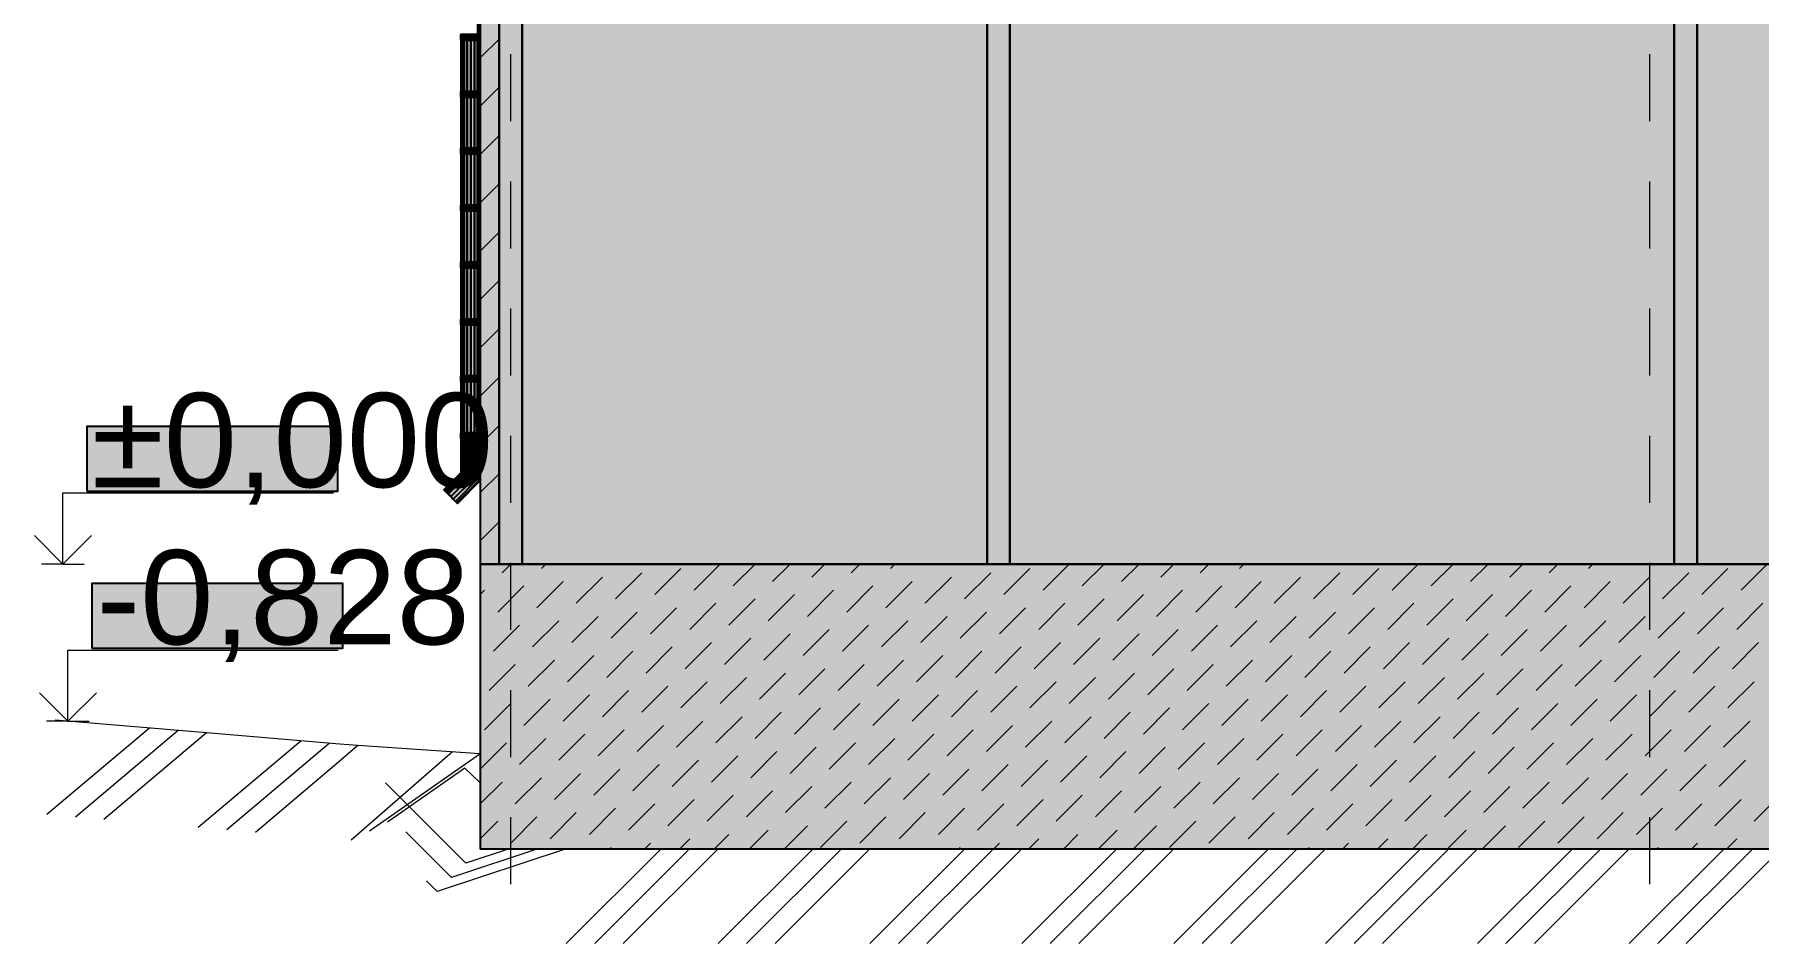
# Model space of a CAD drawing. Extents: x 0 to 424, y 0 to 297.
# Drawn here: x 97.4 to 188.2, y 107.7 to 155.6 of the extents above; entities that cross this region are included whole.
import ezdxf

# ---------------------------------------------------------------- set-up
doc = ezdxf.new("R2010")
doc.units = 0
doc.styles.add('TEYPDFCAD_TEXT', font='arial.ttf')

msp = doc.modelspace()

# ---------------------------------------------------------------- hatches: boundary and pattern name
at = {"true_color": 0xffffff}
for points in [[(121.878, 216.683), (121.878, 207.69), (123.078, 207.69), (123.078, 127.689), (147.578, 127.689), (147.578, 207.69), (148.778, 207.69), (148.778, 205.69), (183.778, 205.69), (183.778, 207.69), (184.978, 207.69), (184.978, 127.689), (208.278, 127.689), (208.278, 157.689), (224.678, 157.689), (224.678, 233.347), (212.478, 235.941)], [(121.878, 127.69), (121.878, 216.683), (120.878, 216.47), (120.878, 127.69)], [(147.578, 207.69), (147.578, 127.69), (148.778, 127.69), (148.778, 207.69)], [(183.778, 207.69), (183.778, 127.69), (184.978, 127.69), (184.978, 207.69)], [(148.778, 127.69), (183.778, 127.69), (183.778, 190.69), (148.778, 190.69)], [(120.734, 155.604), (120.842, 155.604), (120.842, 158.304), (120.734, 158.304)], [(123.078, 127.69), (123.078, 157.69), (121.878, 157.69), (121.878, 127.69)], [(119.859, 155.604), (119.857, 155.604), (119.857, 155.304), (119.859, 155.304)], [(119.859, 155.304), (119.899, 155.304), (119.899, 155.604), (119.859, 155.604)], [(119.878, 155.304), (119.878, 152.604), (119.88, 152.604), (119.88, 155.304)], [(119.88, 152.604), (119.918, 152.604), (119.918, 155.304), (119.88, 155.304)], [(119.899, 155.304), (120.012, 155.304), (120.012, 155.604), (119.899, 155.604)], [(119.918, 155.304), (119.918, 152.604), (120.027, 152.604), (120.027, 155.304)], [(120.012, 155.304), (120.18, 155.304), (120.18, 155.604), (120.012, 155.604)], [(120.027, 155.304), (120.027, 152.604), (120.189, 152.604), (120.189, 155.304)], [(120.18, 155.304), (120.379, 155.304), (120.379, 155.604), (120.18, 155.604)], [(120.189, 152.604), (120.38, 152.604), (120.38, 155.304), (120.189, 155.304)], [(120.379, 155.304), (120.859, 155.304), (120.859, 155.604), (120.379, 155.604)], [(120.38, 152.604), (120.572, 152.604), (120.572, 155.304), (120.38, 155.304)], [(120.734, 155.304), (120.572, 155.304), (120.572, 152.604), (120.734, 152.604)], [(120.842, 155.304), (120.734, 155.304), (120.734, 152.604), (120.842, 152.604)], [(120.878, 155.304), (120.842, 155.304), (120.842, 152.604), (120.878, 152.604)], [(120.859, 155.304), (120.878, 155.304), (120.878, 155.604), (120.859, 155.604)], [(119.859, 152.604), (119.857, 152.604), (119.857, 152.304), (119.859, 152.304)], [(119.859, 152.304), (119.899, 152.304), (119.899, 152.604), (119.859, 152.604)], [(119.899, 152.304), (120.012, 152.304), (120.012, 152.604), (119.899, 152.604)], [(120.012, 152.304), (120.18, 152.304), (120.18, 152.604), (120.012, 152.604)], [(120.18, 152.304), (120.379, 152.304), (120.379, 152.604), (120.18, 152.604)], [(120.379, 152.304), (120.859, 152.304), (120.859, 152.604), (120.379, 152.604)], [(120.859, 152.304), (120.878, 152.304), (120.878, 152.604), (120.859, 152.604)], [(119.88, 152.304), (119.878, 152.304), (119.878, 149.604), (119.88, 149.604)], [(119.918, 152.304), (119.88, 152.304), (119.88, 149.604), (119.918, 149.604)], [(119.918, 149.604), (120.027, 149.604), (120.027, 152.304), (119.918, 152.304)], [(120.027, 149.604), (120.189, 149.604), (120.189, 152.304), (120.027, 152.304)], [(120.38, 152.304), (120.189, 152.304), (120.189, 149.604), (120.38, 149.604)], [(120.572, 152.304), (120.38, 152.304), (120.38, 149.604), (120.572, 149.604)], [(120.734, 152.304), (120.572, 152.304), (120.572, 149.604), (120.734, 149.604)], [(120.842, 152.304), (120.734, 152.304), (120.734, 149.604), (120.842, 149.604)], [(120.842, 149.604), (120.878, 149.604), (120.878, 152.304), (120.842, 152.304)], [(119.859, 149.604), (119.857, 149.604), (119.857, 149.304), (119.859, 149.304)], [(119.859, 149.304), (119.899, 149.304), (119.899, 149.604), (119.859, 149.604)], [(119.878, 149.304), (119.878, 146.604), (119.88, 146.604), (119.88, 149.304)], [(119.88, 149.304), (119.88, 146.604), (119.918, 146.604), (119.918, 149.304)], [(119.899, 149.304), (120.012, 149.304), (120.012, 149.604), (119.899, 149.604)], [(119.918, 146.604), (120.027, 146.604), (120.027, 149.304), (119.918, 149.304)], [(120.012, 149.304), (120.18, 149.304), (120.18, 149.604), (120.012, 149.604)], [(120.027, 146.604), (120.189, 146.604), (120.189, 149.304), (120.027, 149.304)], [(120.18, 149.304), (120.379, 149.304), (120.379, 149.604), (120.18, 149.604)], [(120.189, 149.304), (120.189, 146.604), (120.38, 146.604), (120.38, 149.304)], [(120.379, 149.304), (120.859, 149.304), (120.859, 149.604), (120.379, 149.604)], [(120.572, 149.304), (120.38, 149.304), (120.38, 146.604), (120.572, 146.604)], [(120.734, 149.304), (120.572, 149.304), (120.572, 146.604), (120.734, 146.604)], [(120.734, 146.604), (120.842, 146.604), (120.842, 149.304), (120.734, 149.304)], [(120.842, 146.604), (120.878, 146.604), (120.878, 149.304), (120.842, 149.304)], [(120.859, 149.304), (120.878, 149.304), (120.878, 149.604), (120.859, 149.604)], [(119.859, 146.604), (119.857, 146.604), (119.857, 146.304), (119.859, 146.304)], [(119.859, 146.304), (119.899, 146.304), (119.899, 146.604), (119.859, 146.604)], [(119.878, 146.304), (119.878, 143.604), (119.88, 143.604), (119.88, 146.304)], [(119.88, 143.604), (119.918, 143.604), (119.918, 146.304), (119.88, 146.304)], [(119.899, 146.304), (120.012, 146.304), (120.012, 146.604), (119.899, 146.604)], [(119.918, 143.604), (120.027, 143.604), (120.027, 146.304), (119.918, 146.304)], [(120.012, 146.304), (120.18, 146.304), (120.18, 146.604), (120.012, 146.604)], [(120.027, 143.604), (120.189, 143.604), (120.189, 146.304), (120.027, 146.304)], [(120.18, 146.304), (120.379, 146.304), (120.379, 146.604), (120.18, 146.604)], [(120.189, 143.604), (120.38, 143.604), (120.38, 146.304), (120.189, 146.304)], [(120.379, 146.304), (120.859, 146.304), (120.859, 146.604), (120.379, 146.604)], [(120.38, 146.304), (120.38, 143.604), (120.572, 143.604), (120.572, 146.304)], [(120.572, 146.304), (120.572, 143.604), (120.734, 143.604), (120.734, 146.304)], [(120.734, 143.604), (120.842, 143.604), (120.842, 146.304), (120.734, 146.304)], [(120.878, 146.304), (120.842, 146.304), (120.842, 143.604), (120.878, 143.604)], [(120.859, 146.304), (120.878, 146.304), (120.878, 146.604), (120.859, 146.604)], [(119.859, 143.604), (119.857, 143.604), (119.857, 143.304), (119.859, 143.304)], [(119.859, 143.304), (119.899, 143.304), (119.899, 143.604), (119.859, 143.604)], [(119.899, 143.304), (120.012, 143.304), (120.012, 143.604), (119.899, 143.604)], [(120.012, 143.304), (120.18, 143.304), (120.18, 143.604), (120.012, 143.604)], [(120.18, 143.304), (120.379, 143.304), (120.379, 143.604), (120.18, 143.604)], [(120.379, 143.304), (120.859, 143.304), (120.859, 143.604), (120.379, 143.604)], [(120.859, 143.304), (120.878, 143.304), (120.878, 143.604), (120.859, 143.604)], [(119.88, 143.304), (119.878, 143.304), (119.878, 140.604), (119.88, 140.604)], [(119.918, 143.304), (119.88, 143.304), (119.88, 140.604), (119.918, 140.604)], [(120.027, 143.304), (119.918, 143.304), (119.918, 140.604), (120.027, 140.604)], [(120.027, 143.304), (120.027, 140.604), (120.189, 140.604), (120.189, 143.304)], [(120.189, 143.304), (120.189, 140.604), (120.38, 140.604), (120.38, 143.304)], [(120.572, 143.304), (120.38, 143.304), (120.38, 140.604), (120.572, 140.604)], [(120.572, 143.304), (120.572, 140.604), (120.734, 140.604), (120.734, 143.304)], [(120.842, 143.304), (120.734, 143.304), (120.734, 140.604), (120.842, 140.604)], [(120.842, 140.604), (120.878, 140.604), (120.878, 143.304), (120.842, 143.304)], [(119.859, 140.604), (119.857, 140.604), (119.857, 140.304), (119.859, 140.304)], [(119.859, 140.304), (119.899, 140.304), (119.899, 140.604), (119.859, 140.604)], [(119.878, 140.304), (119.878, 137.604), (119.88, 137.604), (119.88, 140.304)], [(119.88, 140.304), (119.88, 137.604), (119.918, 137.604), (119.918, 140.304)], [(119.899, 140.304), (120.012, 140.304), (120.012, 140.604), (119.899, 140.604)], [(119.918, 137.604), (120.027, 137.604), (120.027, 140.304), (119.918, 140.304)], [(120.012, 140.304), (120.18, 140.304), (120.18, 140.604), (120.012, 140.604)], [(120.027, 137.604), (120.189, 137.604), (120.189, 140.304), (120.027, 140.304)], [(120.18, 140.304), (120.379, 140.304), (120.379, 140.604), (120.18, 140.604)], [(120.38, 140.304), (120.189, 140.304), (120.189, 137.604), (120.38, 137.604)], [(120.379, 140.304), (120.859, 140.304), (120.859, 140.604), (120.379, 140.604)], [(120.38, 140.304), (120.38, 137.604), (120.572, 137.604), (120.572, 140.304)], [(120.572, 137.604), (120.734, 137.604), (120.734, 140.304), (120.572, 140.304)], [(120.734, 140.304), (120.734, 137.604), (120.842, 137.604), (120.842, 140.304)], [(120.842, 140.304), (120.842, 137.604), (120.878, 137.604), (120.878, 140.304)], [(120.859, 140.304), (120.878, 140.304), (120.878, 140.604), (120.859, 140.604)], [(119.859, 137.604), (119.857, 137.604), (119.857, 137.304), (119.859, 137.304)], [(119.859, 137.304), (119.899, 137.304), (119.899, 137.604), (119.859, 137.604)], [(119.878, 137.304), (119.878, 134.604), (119.88, 134.604), (119.88, 137.304)], [(119.88, 137.304), (119.88, 134.604), (119.918, 134.604), (119.918, 137.304)], [(119.899, 137.304), (120.012, 137.304), (120.012, 137.604), (119.899, 137.604)], [(120.027, 137.304), (119.918, 137.304), (119.918, 134.604), (120.027, 134.604)], [(120.012, 137.304), (120.18, 137.304), (120.18, 137.604), (120.012, 137.604)], [(120.027, 137.304), (120.027, 134.604), (120.189, 134.604), (120.189, 137.304)], [(120.18, 137.304), (120.379, 137.304), (120.379, 137.604), (120.18, 137.604)], [(120.189, 134.604), (120.38, 134.604), (120.38, 137.304), (120.189, 137.304)], [(120.379, 137.304), (120.859, 137.304), (120.859, 137.604), (120.379, 137.604)], [(120.38, 137.304), (120.38, 134.604), (120.572, 134.604), (120.572, 137.304)], [(120.734, 137.304), (120.572, 137.304), (120.572, 134.604), (120.734, 134.604)], [(120.734, 137.304), (120.734, 134.604), (120.842, 134.604), (120.842, 137.304)], [(120.842, 134.604), (120.878, 134.604), (120.878, 137.304), (120.842, 137.304)], [(120.859, 137.304), (120.878, 137.304), (120.878, 137.604), (120.859, 137.604)], [(100.171, 131.515), (100.171, 134.965), (113.365, 134.965), (113.365, 131.515)], [(119.859, 134.604), (119.857, 134.604), (119.857, 134.304), (119.859, 134.304)], [(119.859, 134.304), (119.899, 134.304), (119.899, 134.604), (119.859, 134.604)], [(119.899, 134.304), (120.012, 134.304), (120.012, 134.604), (119.899, 134.604)], [(120.012, 134.304), (120.18, 134.304), (120.18, 134.604), (120.012, 134.604)], [(120.18, 134.304), (120.379, 134.304), (120.379, 134.604), (120.18, 134.604)], [(120.379, 134.304), (120.859, 134.304), (120.859, 134.604), (120.379, 134.604)], [(120.859, 134.304), (120.878, 134.304), (120.878, 134.604), (120.859, 134.604)], [(119.878, 134.304), (119.878, 133.304), (119.88, 133.304), (119.88, 134.304)], [(119.88, 134.304), (119.88, 133.304), (119.918, 133.304), (119.918, 134.304)], [(120.027, 134.304), (119.918, 134.304), (119.918, 133.304), (120.027, 133.304)], [(120.189, 134.304), (120.027, 134.304), (120.027, 133.304), (120.189, 133.304)], [(120.189, 134.304), (120.189, 133.304), (120.38, 133.304), (120.38, 134.304)], [(120.38, 133.304), (120.572, 133.304), (120.572, 134.304), (120.38, 134.304)], [(120.572, 134.304), (120.572, 133.304), (120.734, 133.304), (120.734, 134.304)], [(120.734, 133.304), (120.842, 133.304), (120.842, 134.304), (120.734, 134.304)], [(120.878, 134.304), (120.842, 134.304), (120.842, 133.304), (120.878, 133.304)], [(119.878, 132.511), (119.88, 132.51), (119.88, 132.511), (119.88, 133.304), (119.878, 133.304)], [(119.918, 133.304), (119.88, 133.304), (119.88, 132.511), (119.918, 132.495)], [(120.027, 133.304), (119.918, 133.304), (119.918, 132.495), (120.027, 132.45)], [(120.189, 133.304), (120.027, 133.304), (120.027, 132.45), (120.189, 132.383)], [(120.38, 133.304), (120.189, 133.304), (120.189, 132.383), (120.38, 132.304)], [(120.572, 133.304), (120.38, 133.304), (120.38, 132.304), (120.572, 132.225)], [(120.734, 133.304), (120.572, 133.304), (120.572, 132.225), (120.734, 132.158)], [(120.842, 133.304), (120.734, 133.304), (120.734, 132.158), (120.842, 132.113)], [(120.842, 133.304), (120.842, 132.113), (120.878, 132.098), (120.878, 133.304)], [(119.878, 132.511), (118.964, 131.597), (118.991, 131.57), (118.992, 131.571), (118.966, 131.597), (119.88, 132.51)], [(119.918, 132.495), (119.88, 132.511), (118.966, 131.597), (118.993, 131.57)], [(120.027, 132.45), (119.918, 132.495), (118.993, 131.57), (119.07, 131.493)], [(120.189, 132.383), (120.027, 132.45), (119.07, 131.493), (119.184, 131.379)], [(120.38, 132.304), (120.189, 132.383), (119.184, 131.379), (119.32, 131.243)], [(120.572, 132.225), (120.38, 132.304), (119.32, 131.243), (119.455, 131.108)], [(120.734, 132.158), (120.572, 132.225), (119.455, 131.108), (119.57, 130.993)], [(120.842, 132.113), (120.734, 132.158), (119.57, 130.993), (119.646, 130.917)], [(120.842, 132.113), (119.646, 130.917), (119.673, 130.89), (120.878, 132.094), (120.878, 132.098)], [(118.992, 131.571), (118.991, 131.57), (119.067, 131.493), (119.068, 131.495), (118.993, 131.57)], [(119.068, 131.495), (119.067, 131.493), (119.182, 131.379), (119.183, 131.38), (119.07, 131.493)], [(119.183, 131.38), (119.182, 131.379), (119.317, 131.243), (119.318, 131.245), (119.184, 131.379)], [(119.318, 131.245), (119.317, 131.243), (119.452, 131.108), (119.454, 131.109), (119.32, 131.243)], [(119.454, 131.109), (119.452, 131.108), (119.567, 130.993), (119.568, 130.995), (119.455, 131.108)], [(119.568, 130.995), (119.567, 130.993), (119.644, 130.917), (119.645, 130.918), (119.57, 130.993)], [(119.645, 130.918), (119.644, 130.917), (119.671, 130.89), (119.672, 130.891), (119.646, 130.917)], [(334.079, 127.69), (120.878, 127.69), (120.878, 112.69), (334.079, 112.69)], [(100.43, 123.235), (100.43, 126.685), (113.624, 126.685), (113.624, 123.235)]]:
    msp.add_hatch(color=0, dxfattribs=at).paths.add_polyline_path(points)

# ---------------------------------------------------------------- linework, layer by layer
at = {"color": 7, "lineweight": 15}
for p, q in [((120.878, 216.47), (120.878, 127.69)), ((121.878, 207.69), (121.878, 127.69)), ((119.857, 155.604), (119.859, 155.604)), ((119.857, 155.304), (119.857, 155.604)), ((119.857, 155.304), (119.859, 155.304)), ((119.859, 155.604), (119.899, 155.604)), ((119.859, 155.304), (119.859, 155.604)), ((119.859, 155.304), (119.899, 155.304)), ((119.878, 155.304), (119.878, 152.604)), ((119.88, 155.304), (119.88, 152.604)), ((119.899, 155.604), (120.012, 155.604)), ((119.899, 155.304), (120.012, 155.304)), ((120.012, 155.604), (120.18, 155.604)), ((120.012, 155.304), (120.18, 155.304)), ((120.18, 155.604), (120.379, 155.604)), ((120.18, 155.304), (120.379, 155.304)), ((120.379, 155.604), (120.859, 155.604)), ((120.379, 155.304), (120.859, 155.304)), ((120.859, 155.604), (120.878, 155.604)), ((120.859, 155.304), (120.859, 155.604)), ((120.859, 155.304), (120.878, 155.304)), ((122.478, 154.562), (122.478, 151.034)), ((182.478, 154.562), (182.478, 151.034)), ((119.857, 152.604), (119.859, 152.604)), ((119.857, 152.304), (119.857, 152.604)), ((119.859, 152.604), (119.899, 152.604)), ((119.859, 152.304), (119.859, 152.604)), ((119.899, 152.604), (120.012, 152.604)), ((120.012, 152.604), (120.18, 152.604)), ((120.18, 152.604), (120.379, 152.604)), ((120.379, 152.604), (120.859, 152.604)), ((120.859, 152.604), (120.878, 152.604)), ((120.859, 152.304), (120.859, 152.604)), ((119.857, 152.304), (119.859, 152.304)), ((119.859, 152.304), (119.899, 152.304)), ((119.878, 152.304), (119.878, 149.604)), ((119.88, 152.304), (119.88, 149.604)), ((119.899, 152.304), (120.012, 152.304)), ((120.012, 152.304), (120.18, 152.304)), ((120.18, 152.304), (120.379, 152.304)), ((120.379, 152.304), (120.859, 152.304)), ((120.859, 152.304), (120.878, 152.304)), ((119.857, 149.604), (119.859, 149.604)), ((119.857, 149.304), (119.857, 149.604)), ((119.857, 149.304), (119.859, 149.304)), ((119.859, 149.604), (119.899, 149.604)), ((119.859, 149.304), (119.859, 149.604)), ((119.859, 149.304), (119.899, 149.304)), ((119.878, 149.304), (119.878, 146.604)), ((119.88, 149.304), (119.88, 146.604)), ((119.899, 149.604), (120.012, 149.604)), ((119.899, 149.304), (120.012, 149.304)), ((120.012, 149.604), (120.18, 149.604)), ((120.012, 149.304), (120.18, 149.304)), ((120.18, 149.604), (120.379, 149.604)), ((120.18, 149.304), (120.379, 149.304)), ((120.379, 149.604), (120.859, 149.604)), ((120.379, 149.304), (120.859, 149.304)), ((120.859, 149.604), (120.878, 149.604)), ((120.859, 149.304), (120.859, 149.604)), ((120.859, 149.304), (120.878, 149.304)), ((122.478, 147.859), (122.478, 144.331)), ((182.478, 147.859), (182.478, 144.331)), ((119.857, 146.604), (119.859, 146.604)), ((119.857, 146.304), (119.857, 146.604)), ((119.857, 146.304), (119.859, 146.304)), ((119.859, 146.604), (119.899, 146.604)), ((119.859, 146.304), (119.859, 146.604)), ((119.859, 146.304), (119.899, 146.304)), ((119.878, 146.304), (119.878, 143.604)), ((119.88, 146.304), (119.88, 143.604)), ((119.899, 146.604), (120.012, 146.604)), ((119.899, 146.304), (120.012, 146.304)), ((120.012, 146.604), (120.18, 146.604)), ((120.012, 146.304), (120.18, 146.304)), ((120.18, 146.604), (120.379, 146.604)), ((120.18, 146.304), (120.379, 146.304)), ((120.379, 146.604), (120.859, 146.604)), ((120.379, 146.304), (120.859, 146.304)), ((120.859, 146.604), (120.878, 146.604)), ((120.859, 146.304), (120.859, 146.604)), ((120.859, 146.304), (120.878, 146.304)), ((119.857, 143.604), (119.859, 143.604)), ((119.857, 143.304), (119.857, 143.604)), ((119.859, 143.604), (119.899, 143.604)), ((119.859, 143.304), (119.859, 143.604)), ((119.899, 143.604), (120.012, 143.604)), ((120.012, 143.604), (120.18, 143.604)), ((120.18, 143.604), (120.379, 143.604)), ((120.379, 143.604), (120.859, 143.604)), ((120.859, 143.604), (120.878, 143.604)), ((120.859, 143.304), (120.859, 143.604)), ((119.857, 143.304), (119.859, 143.304)), ((119.859, 143.304), (119.899, 143.304)), ((119.878, 143.304), (119.878, 140.604)), ((119.88, 143.304), (119.88, 140.604)), ((119.899, 143.304), (120.012, 143.304)), ((120.012, 143.304), (120.18, 143.304)), ((120.18, 143.304), (120.379, 143.304)), ((120.379, 143.304), (120.859, 143.304)), ((120.859, 143.304), (120.878, 143.304)), ((122.478, 141.156), (122.478, 137.629)), ((182.478, 141.156), (182.478, 137.629)), ((119.857, 140.604), (119.859, 140.604)), ((119.857, 140.304), (119.857, 140.604)), ((119.857, 140.304), (119.859, 140.304)), ((119.859, 140.604), (119.899, 140.604)), ((119.859, 140.304), (119.859, 140.604)), ((119.859, 140.304), (119.899, 140.304)), ((119.878, 140.304), (119.878, 137.604)), ((119.88, 140.304), (119.88, 137.604)), ((119.899, 140.604), (120.012, 140.604)), ((119.899, 140.304), (120.012, 140.304)), ((120.012, 140.604), (120.18, 140.604)), ((120.012, 140.304), (120.18, 140.304)), ((120.18, 140.604), (120.379, 140.604)), ((120.18, 140.304), (120.379, 140.304)), ((120.379, 140.604), (120.859, 140.604)), ((120.379, 140.304), (120.859, 140.304)), ((120.859, 140.604), (120.878, 140.604)), ((120.859, 140.304), (120.859, 140.604)), ((120.859, 140.304), (120.878, 140.304)), ((119.857, 137.604), (119.859, 137.604)), ((119.857, 137.304), (119.857, 137.604)), ((119.857, 137.304), (119.859, 137.304)), ((119.859, 137.604), (119.899, 137.604)), ((119.859, 137.304), (119.859, 137.604)), ((119.859, 137.304), (119.899, 137.304)), ((119.878, 137.304), (119.878, 134.604)), ((119.88, 137.304), (119.88, 134.604)), ((119.899, 137.604), (120.012, 137.604)), ((119.899, 137.304), (120.012, 137.304)), ((120.012, 137.604), (120.18, 137.604)), ((120.012, 137.304), (120.18, 137.304)), ((120.18, 137.604), (120.379, 137.604)), ((120.18, 137.304), (120.379, 137.304)), ((120.379, 137.604), (120.859, 137.604)), ((120.379, 137.304), (120.859, 137.304)), ((120.859, 137.604), (120.878, 137.604)), ((120.859, 137.304), (120.859, 137.604)), ((120.859, 137.304), (120.878, 137.304)), ((119.857, 134.604), (119.859, 134.604)), ((119.857, 134.304), (119.857, 134.604)), ((119.859, 134.604), (119.899, 134.604)), ((119.859, 134.304), (119.859, 134.604)), ((119.899, 134.604), (120.012, 134.604)), ((120.012, 134.604), (120.18, 134.604)), ((120.18, 134.604), (120.379, 134.604)), ((120.379, 134.604), (120.859, 134.604)), ((120.859, 134.604), (120.878, 134.604)), ((120.859, 134.304), (120.859, 134.604)), ((122.478, 134.454), (122.478, 130.926)), ((182.478, 134.454), (182.478, 130.926)), ((119.857, 134.304), (119.859, 134.304)), ((119.859, 134.304), (119.899, 134.304)), ((119.878, 134.304), (119.878, 133.304)), ((119.88, 134.304), (119.88, 133.304)), ((119.899, 134.304), (120.012, 134.304)), ((120.012, 134.304), (120.18, 134.304)), ((120.18, 134.304), (120.379, 134.304)), ((120.379, 134.304), (120.859, 134.304)), ((120.859, 134.304), (120.878, 134.304)), ((119.878, 133.304), (119.878, 132.511)), ((119.88, 133.304), (119.878, 133.304)), ((119.88, 133.304), (119.88, 132.511)), ((119.918, 133.304), (119.88, 133.304)), ((120.027, 133.304), (119.918, 133.304)), ((120.189, 133.304), (120.027, 133.304)), ((120.38, 133.304), (120.189, 133.304)), ((120.572, 133.304), (120.38, 133.304)), ((120.734, 133.304), (120.572, 133.304)), ((120.842, 133.304), (120.734, 133.304)), ((120.878, 133.304), (120.842, 133.304)), ((119.878, 132.511), (118.964, 131.597)), ((119.88, 132.511), (118.966, 131.597)), ((120.878, 132.094), (119.673, 130.89)), ((119.88, 132.51), (119.878, 132.511)), ((119.918, 132.495), (119.88, 132.511)), ((120.027, 132.45), (119.918, 132.495)), ((120.189, 132.383), (120.027, 132.45)), ((120.734, 132.157), (120.572, 132.225)), ((120.842, 132.113), (120.734, 132.157)), ((120.878, 132.098), (120.842, 132.113)), ((98.896, 127.69), (98.896, 131.44)), ((98.896, 131.44), (113.14, 131.44)), ((118.991, 131.57), (118.964, 131.597)), ((118.993, 131.57), (118.966, 131.597)), ((119.067, 131.493), (118.991, 131.57)), ((119.07, 131.493), (118.993, 131.57)), ((119.182, 131.379), (119.067, 131.493)), ((119.184, 131.379), (119.07, 131.493)), ((119.317, 131.243), (119.182, 131.379)), ((119.32, 131.243), (119.184, 131.379)), ((119.452, 131.108), (119.317, 131.243)), ((119.455, 131.108), (119.32, 131.243)), ((119.567, 130.993), (119.452, 131.108)), ((119.57, 130.993), (119.455, 131.108)), ((119.644, 130.917), (119.567, 130.993)), ((119.646, 130.917), (119.57, 130.993)), ((119.671, 130.89), (119.644, 130.917)), ((119.673, 130.89), (119.646, 130.917)), ((119.672, 130.891), (119.671, 130.89)), ((98.896, 127.69), (97.396, 129.19)), ((100.396, 129.19), (98.896, 127.69)), ((98.896, 127.69), (97.771, 127.69)), ((98.896, 127.69), (100.021, 127.69)), ((120.878, 127.69), (120.878, 112.69)), ((121.878, 127.69), (120.878, 127.69)), ((208.278, 127.69), (121.878, 127.69)), ((122.478, 127.751), (122.478, 124.223)), ((182.478, 127.751), (182.478, 124.223)), ((99.155, 119.41), (99.155, 123.16)), ((99.155, 123.16), (113.399, 123.16)), ((99.155, 119.41), (97.655, 120.91)), ((100.655, 120.91), (99.155, 119.41)), ((122.478, 121.048), (122.478, 117.52)), ((182.478, 121.048), (182.478, 117.52)), ((99.155, 119.41), (98.03, 119.41)), ((103.462, 119.043), (98.055, 114.485)), ((106.451, 118.788), (98.48, 119.467)), ((99.155, 119.41), (100.28, 119.41)), ((104.956, 118.915), (99.55, 114.358)), ((106.451, 118.788), (101.044, 114.231)), ((111.433, 118.364), (106.026, 113.806)), ((113.478, 118.19), (106.451, 118.788)), ((112.927, 118.237), (107.53, 113.678)), ((114.423, 118.126), (113.406, 117.245)), ((114.423, 118.126), (113.478, 118.19)), ((120.878, 117.69), (114.423, 118.126)), ((113.406, 117.245), (109.034, 113.55)), ((119.412, 117.789), (114.086, 113.137)), ((120.861, 117.674), (115.042, 113.614)), ((120.878, 117.659), (120.861, 117.674)), ((120.878, 116.159), (120.878, 117.69)), ((120.061, 116.926), (115.998, 114.092)), ((120.878, 116.159), (120.061, 116.926)), ((120.113, 111.924), (115.878, 116.159)), ((120.878, 112.69), (120.878, 116.159)), ((119.363, 111.174), (116.959, 113.578)), ((122.478, 114.345), (122.478, 110.818)), ((182.478, 114.345), (182.478, 110.818)), ((125.408, 112.69), (118.613, 110.424)), ((123.908, 112.69), (119.363, 111.174)), ((122.408, 112.69), (120.113, 111.924)), ((334.079, 112.69), (120.878, 112.69)), ((125.408, 112.69), (120.878, 112.69)), ((133.408, 112.69), (125.408, 112.69)), ((130.408, 112.69), (125.408, 107.69)), ((131.908, 112.69), (126.908, 107.69)), ((133.408, 112.69), (128.408, 107.69)), ((141.408, 112.69), (133.408, 112.69)), ((138.408, 112.69), (133.408, 107.69)), ((139.908, 112.69), (134.908, 107.69)), ((141.408, 112.69), (136.408, 107.69)), ((149.408, 112.69), (141.408, 112.69)), ((146.408, 112.69), (141.408, 107.69)), ((147.908, 112.69), (142.908, 107.69)), ((149.408, 112.69), (144.408, 107.69)), ((157.408, 112.69), (149.408, 112.69)), ((154.408, 112.69), (149.408, 107.69)), ((155.908, 112.69), (150.908, 107.69)), ((157.408, 112.69), (152.408, 107.69)), ((165.408, 112.69), (157.408, 112.69)), ((162.408, 112.69), (157.408, 107.69)), ((163.908, 112.69), (158.908, 107.69)), ((165.408, 112.69), (160.408, 107.69)), ((173.408, 112.69), (165.408, 112.69)), ((170.408, 112.69), (165.408, 107.69)), ((171.908, 112.69), (166.908, 107.69)), ((173.408, 112.69), (168.408, 107.69)), ((181.408, 112.69), (173.408, 112.69)), ((178.408, 112.69), (173.408, 107.69)), ((179.908, 112.69), (174.908, 107.69)), ((181.408, 112.69), (176.408, 107.69)), ((189.408, 112.69), (181.408, 112.69)), ((186.408, 112.69), (181.408, 107.69)), ((187.908, 112.69), (182.908, 107.69)), ((189.408, 112.69), (184.408, 107.69)), ((118.613, 110.424), (118.04, 110.997))]:
    msp.add_line(p, q, dxfattribs=at)
at = {"color": 0, "lineweight": 15, "true_color": 0x020fa8}
for p, q in [((123.078, 127.69), (123.078, 207.69)), ((147.578, 127.69), (147.578, 207.69)), ((148.778, 127.69), (148.778, 207.69)), ((183.778, 127.69), (183.778, 207.69)), ((184.978, 127.69), (184.978, 207.69)), ((123.078, 127.69), (123.078, 157.69))]:
    msp.add_line(p, q, dxfattribs=at)
at = {"color": 0, "lineweight": 5, "true_color": 0x53b368}
for p, q in [((120.878, 154.364), (121.878, 155.364)), ((120.878, 151.819), (121.878, 152.819)), ((120.878, 149.273), (121.878, 150.273)), ((120.878, 146.727), (121.878, 147.727)), ((120.878, 144.182), (121.878, 145.182)), ((120.878, 141.636), (121.878, 142.636)), ((120.878, 139.091), (121.878, 140.091)), ((120.878, 136.545), (121.878, 137.545)), ((120.878, 134), (121.878, 135)), ((120.878, 131.454), (121.878, 132.454)), ((120.878, 128.908), (121.878, 129.908)), ((122.028, 127.23), (122.488, 127.69)), ((124.096, 127.46), (124.326, 127.69)), ((128.003, 125.851), (129.382, 127.23)), ((130.071, 126.081), (131.45, 127.46)), ((132.14, 126.311), (133.518, 127.69)), ((134.208, 126.541), (135.357, 127.69)), ((136.276, 126.77), (137.195, 127.69)), ((138.344, 127), (139.034, 127.69)), ((140.413, 127.23), (140.872, 127.69)), ((142.481, 127.46), (142.711, 127.69)), ((146.388, 125.851), (147.767, 127.23)), ((148.456, 126.081), (149.835, 127.46)), ((150.524, 126.311), (151.903, 127.69)), ((152.593, 126.541), (153.742, 127.69)), ((154.661, 126.77), (155.58, 127.69)), ((156.729, 127), (157.419, 127.69)), ((158.798, 127.23), (159.257, 127.69)), ((160.866, 127.46), (161.096, 127.69)), ((164.773, 125.851), (166.151, 127.23)), ((166.841, 126.081), (168.22, 127.46)), ((168.909, 126.311), (170.288, 127.69)), ((170.977, 126.541), (172.126, 127.69)), ((173.046, 126.77), (173.965, 127.69)), ((175.114, 127), (175.803, 127.69)), ((177.182, 127.23), (177.642, 127.69)), ((179.251, 127.46), (179.48, 127.69)), ((183.157, 125.851), (184.536, 127.23)), ((185.226, 126.081), (186.604, 127.46)), ((187.294, 126.311), (188.673, 127.69)), ((120.878, 126.08), (121.109, 126.311)), ((121.798, 125.162), (123.177, 126.541)), ((123.866, 125.392), (125.245, 126.77)), ((125.935, 125.621), (127.314, 127)), ((138.115, 124.932), (139.494, 126.311)), ((140.183, 125.162), (141.562, 126.541)), ((142.251, 125.392), (143.63, 126.77)), ((144.32, 125.621), (145.698, 127)), ((156.499, 124.932), (157.878, 126.311)), ((158.568, 125.162), (159.947, 126.541)), ((160.636, 125.392), (162.015, 126.77)), ((162.704, 125.621), (164.083, 127)), ((174.884, 124.932), (176.263, 126.311)), ((176.952, 125.162), (178.331, 126.541)), ((179.021, 125.392), (180.4, 126.77)), ((181.089, 125.621), (182.468, 127)), ((129.842, 124.013), (131.22, 125.392)), ((131.91, 124.243), (133.289, 125.621)), ((133.978, 124.472), (135.357, 125.851)), ((136.046, 124.702), (137.425, 126.081)), ((148.226, 124.013), (149.605, 125.392)), ((150.295, 124.243), (151.673, 125.621)), ((152.363, 124.472), (153.742, 125.851)), ((154.431, 124.702), (155.81, 126.081)), ((166.611, 124.013), (167.99, 125.392)), ((168.679, 124.243), (170.058, 125.621)), ((170.748, 124.472), (172.126, 125.851)), ((172.816, 124.702), (174.195, 126.081)), ((184.996, 124.013), (186.375, 125.392)), ((187.064, 124.243), (188.443, 125.621)), ((121.568, 123.094), (122.947, 124.472)), ((123.637, 123.323), (125.015, 124.702)), ((125.705, 123.553), (127.084, 124.932)), ((127.773, 123.783), (129.152, 125.162)), ((139.953, 123.094), (141.332, 124.472)), ((142.021, 123.323), (143.4, 124.702)), ((144.09, 123.553), (145.469, 124.932)), ((146.158, 123.783), (147.537, 125.162)), ((158.338, 123.094), (159.717, 124.472)), ((160.406, 123.323), (161.785, 124.702)), ((162.474, 123.553), (163.853, 124.932)), ((164.543, 123.783), (165.922, 125.162)), ((176.723, 123.094), (178.102, 124.472)), ((178.791, 123.323), (180.17, 124.702)), ((180.859, 123.553), (182.238, 124.932)), ((182.928, 123.783), (184.306, 125.162)), ((120.878, 124.241), (120.879, 124.243)), ((131.68, 122.174), (133.059, 123.553)), ((133.748, 122.404), (135.127, 123.783)), ((135.817, 122.634), (137.195, 124.013)), ((137.885, 122.864), (139.264, 124.243)), ((150.065, 122.174), (151.444, 123.553)), ((152.133, 122.404), (153.512, 123.783)), ((154.201, 122.634), (155.58, 124.013)), ((156.27, 122.864), (157.648, 124.243)), ((168.45, 122.174), (169.828, 123.553)), ((170.518, 122.404), (171.897, 123.783)), ((172.586, 122.634), (173.965, 124.013)), ((174.654, 122.864), (176.033, 124.243)), ((186.834, 122.174), (188.213, 123.553)), ((123.407, 121.255), (124.786, 122.634)), ((125.475, 121.485), (126.854, 122.864)), ((127.543, 121.715), (128.922, 123.094)), ((129.612, 121.944), (130.991, 123.323)), ((141.792, 121.255), (143.17, 122.634)), ((143.86, 121.485), (145.239, 122.864)), ((145.928, 121.715), (147.307, 123.094)), ((147.996, 121.944), (149.375, 123.323)), ((160.176, 121.255), (161.555, 122.634)), ((162.245, 121.485), (163.624, 122.864)), ((164.313, 121.715), (165.692, 123.094)), ((166.381, 121.944), (167.76, 123.323)), ((178.561, 121.255), (179.94, 122.634)), ((180.629, 121.485), (182.008, 122.864)), ((182.698, 121.715), (184.077, 123.094)), ((184.766, 121.944), (186.145, 123.323)), ((121.339, 121.025), (122.717, 122.404)), ((133.518, 120.336), (134.897, 121.715)), ((135.587, 120.566), (136.966, 121.944)), ((137.655, 120.795), (139.034, 122.174)), ((139.723, 121.025), (141.102, 122.404)), ((151.903, 120.336), (153.282, 121.715)), ((153.972, 120.566), (155.35, 121.944)), ((156.04, 120.795), (157.419, 122.174)), ((158.108, 121.025), (159.487, 122.404)), ((170.288, 120.336), (171.667, 121.715)), ((172.356, 120.566), (173.735, 121.944)), ((174.425, 120.795), (175.803, 122.174)), ((176.493, 121.025), (177.872, 122.404)), ((125.245, 119.417), (126.624, 120.795)), ((127.314, 119.646), (128.692, 121.025)), ((129.382, 119.876), (130.761, 121.255)), ((131.45, 120.106), (132.829, 121.485)), ((143.63, 119.417), (145.009, 120.795)), ((145.698, 119.646), (147.077, 121.025)), ((147.767, 119.876), (149.146, 121.255)), ((149.835, 120.106), (151.214, 121.485)), ((162.015, 119.417), (163.394, 120.795)), ((164.083, 119.646), (165.462, 121.025)), ((166.151, 119.876), (167.53, 121.255)), ((168.22, 120.106), (169.599, 121.485)), ((180.4, 119.417), (181.778, 120.795)), ((182.468, 119.646), (183.847, 121.025)), ((184.536, 119.876), (185.915, 121.255)), ((186.604, 120.106), (187.983, 121.485)), ((121.109, 118.957), (122.488, 120.336)), ((123.177, 119.187), (124.556, 120.566)), ((137.425, 118.727), (138.804, 120.106)), ((139.494, 118.957), (140.872, 120.336)), ((141.562, 119.187), (142.941, 120.566)), ((155.81, 118.727), (157.189, 120.106)), ((157.878, 118.957), (159.257, 120.336)), ((159.947, 119.187), (161.325, 120.566)), ((174.195, 118.727), (175.574, 120.106)), ((176.263, 118.957), (177.642, 120.336)), ((178.331, 119.187), (179.71, 120.566)), ((129.152, 117.808), (130.531, 119.187)), ((131.22, 118.038), (132.599, 119.417)), ((133.289, 118.268), (134.668, 119.646)), ((135.357, 118.497), (136.736, 119.876)), ((147.537, 117.808), (148.916, 119.187)), ((149.605, 118.038), (150.984, 119.417)), ((151.673, 118.268), (153.052, 119.646)), ((153.742, 118.497), (155.121, 119.876)), ((165.922, 117.808), (167.3, 119.187)), ((167.99, 118.038), (169.369, 119.417)), ((170.058, 118.268), (171.437, 119.646)), ((172.126, 118.497), (173.505, 119.876)), ((184.306, 117.808), (185.685, 119.187)), ((186.375, 118.038), (187.754, 119.417)), ((120.879, 116.889), (122.258, 118.268)), ((122.947, 117.118), (124.326, 118.497)), ((125.015, 117.348), (126.394, 118.727)), ((127.084, 117.578), (128.463, 118.957)), ((139.264, 116.889), (140.643, 118.268)), ((141.332, 117.118), (142.711, 118.497)), ((143.4, 117.348), (144.779, 118.727)), ((145.469, 117.578), (146.847, 118.957)), ((157.648, 116.889), (159.027, 118.268)), ((159.717, 117.118), (161.096, 118.497)), ((161.785, 117.348), (163.164, 118.727)), ((163.853, 117.578), (165.232, 118.957)), ((176.033, 116.889), (177.412, 118.268)), ((178.102, 117.118), (179.48, 118.497)), ((180.17, 117.348), (181.549, 118.727)), ((182.238, 117.578), (183.617, 118.957)), ((130.991, 115.969), (132.369, 117.348)), ((133.059, 116.199), (134.438, 117.578)), ((135.127, 116.429), (136.506, 117.808)), ((137.195, 116.659), (138.574, 118.038)), ((149.375, 115.969), (150.754, 117.348)), ((151.444, 116.199), (152.822, 117.578)), ((153.512, 116.429), (154.891, 117.808)), ((155.58, 116.659), (156.959, 118.038)), ((167.76, 115.969), (169.139, 117.348)), ((169.828, 116.199), (171.207, 117.578)), ((171.897, 116.429), (173.276, 117.808)), ((173.965, 116.659), (175.344, 118.038)), ((186.145, 115.969), (187.524, 117.348)), ((122.717, 115.05), (124.096, 116.429)), ((124.786, 115.28), (126.165, 116.659)), ((126.854, 115.51), (128.233, 116.889)), ((128.922, 115.74), (130.301, 117.118)), ((141.102, 115.05), (142.481, 116.429)), ((143.17, 115.28), (144.549, 116.659)), ((145.239, 115.51), (146.618, 116.889)), ((147.307, 115.74), (148.686, 117.118)), ((159.487, 115.05), (160.866, 116.429)), ((161.555, 115.28), (162.934, 116.659)), ((163.624, 115.51), (165.002, 116.889)), ((165.692, 115.74), (167.071, 117.118)), ((177.872, 115.05), (179.251, 116.429)), ((179.94, 115.28), (181.319, 116.659)), ((182.008, 115.51), (183.387, 116.889)), ((184.077, 115.74), (185.455, 117.118)), ((120.878, 115.049), (122.028, 116.199)), ((132.829, 114.131), (134.208, 115.51)), ((134.897, 114.361), (136.276, 115.74)), ((136.966, 114.591), (138.344, 115.969)), ((139.034, 114.82), (140.413, 116.199)), ((151.214, 114.131), (152.593, 115.51)), ((153.282, 114.361), (154.661, 115.74)), ((155.35, 114.591), (156.729, 115.969)), ((157.419, 114.82), (158.798, 116.199)), ((169.599, 114.131), (170.977, 115.51)), ((171.667, 114.361), (173.046, 115.74)), ((173.735, 114.591), (175.114, 115.969)), ((175.803, 114.82), (177.182, 116.199)), ((187.983, 114.131), (189.362, 115.51)), ((124.556, 113.212), (125.935, 114.591)), ((126.624, 113.442), (128.003, 114.82)), ((128.692, 113.671), (130.071, 115.05)), ((130.761, 113.901), (132.14, 115.28)), ((142.941, 113.212), (144.32, 114.591)), ((145.009, 113.442), (146.388, 114.82)), ((147.077, 113.671), (148.456, 115.05)), ((149.146, 113.901), (150.524, 115.28)), ((161.325, 113.212), (162.704, 114.591)), ((163.394, 113.442), (164.773, 114.82)), ((165.462, 113.671), (166.841, 115.05)), ((167.53, 113.901), (168.909, 115.28)), ((179.71, 113.212), (181.089, 114.591)), ((181.778, 113.442), (183.157, 114.82)), ((183.847, 113.671), (185.226, 115.05)), ((185.915, 113.901), (187.294, 115.28)), ((120.878, 113.211), (121.798, 114.131)), ((122.488, 112.982), (123.866, 114.361)), ((135.065, 112.69), (136.046, 113.671)), ((136.903, 112.69), (138.115, 113.901)), ((138.804, 112.752), (140.183, 114.131)), ((140.872, 112.982), (142.251, 114.361)), ((153.45, 112.69), (154.431, 113.671)), ((155.288, 112.69), (156.499, 113.901)), ((157.189, 112.752), (158.568, 114.131)), ((159.257, 112.982), (160.636, 114.361)), ((171.834, 112.69), (172.816, 113.671)), ((173.673, 112.69), (174.884, 113.901)), ((175.574, 112.752), (176.952, 114.131)), ((177.642, 112.982), (179.021, 114.361)), ((127.711, 112.69), (127.773, 112.752)), ((129.549, 112.69), (129.842, 112.982)), ((131.388, 112.69), (131.91, 113.212)), ((133.226, 112.69), (133.978, 113.442)), ((146.096, 112.69), (146.158, 112.752)), ((147.934, 112.69), (148.226, 112.982)), ((149.773, 112.69), (150.295, 113.212)), ((151.611, 112.69), (152.363, 113.442)), ((164.48, 112.69), (164.543, 112.752)), ((166.319, 112.69), (166.611, 112.982)), ((168.157, 112.69), (168.679, 113.212)), ((169.996, 112.69), (170.748, 113.442)), ((182.865, 112.69), (182.928, 112.752)), ((184.704, 112.69), (184.996, 112.982)), ((186.542, 112.69), (187.064, 113.212))]:
    msp.add_line(p, q, dxfattribs=at)
at = {"color": 0, "true_color": 0xffffff}
for points in [[(121.878, 216.683), (121.878, 207.69), (123.078, 207.69), (123.078, 127.689), (147.578, 127.689), (147.578, 207.69), (148.778, 207.69), (148.778, 205.69), (183.778, 205.69), (183.778, 207.69), (184.978, 207.69), (184.978, 127.689), (208.278, 127.689), (208.278, 157.689), (224.678, 157.689), (224.678, 233.347), (212.478, 235.941)], [(121.878, 127.69), (121.878, 216.683), (120.878, 216.47), (120.878, 127.69)], [(123.078, 207.69), (123.078, 158.69), (123.078, 157.69), (123.078, 127.69), (123.078, 127.69), (123.078, 207.69)], [(147.578, 207.69), (147.578, 127.69), (148.778, 127.69), (148.778, 207.69)], [(183.778, 207.69), (183.778, 127.69), (184.978, 127.69), (184.978, 207.69)], [(148.778, 127.69), (183.778, 127.69), (183.778, 190.69), (148.778, 190.69)], [(120.734, 155.604), (120.842, 155.604), (120.842, 158.304), (120.734, 158.304)], [(123.078, 127.69), (123.078, 157.69), (121.878, 157.69), (121.878, 127.69)], [(119.859, 155.604), (119.857, 155.604), (119.857, 155.304), (119.859, 155.304)], [(119.859, 155.304), (119.899, 155.304), (119.899, 155.604), (119.859, 155.604)], [(119.878, 155.304), (119.878, 152.604), (119.88, 152.604), (119.88, 155.304)], [(119.88, 152.604), (119.918, 152.604), (119.918, 155.304), (119.88, 155.304)], [(119.899, 155.304), (120.012, 155.304), (120.012, 155.604), (119.899, 155.604)], [(119.918, 155.304), (119.918, 152.604), (120.027, 152.604), (120.027, 155.304)], [(120.012, 155.304), (120.18, 155.304), (120.18, 155.604), (120.012, 155.604)], [(120.027, 155.304), (120.027, 152.604), (120.189, 152.604), (120.189, 155.304)], [(120.18, 155.304), (120.379, 155.304), (120.379, 155.604), (120.18, 155.604)], [(120.189, 152.604), (120.38, 152.604), (120.38, 155.304), (120.189, 155.304)], [(120.379, 155.304), (120.859, 155.304), (120.859, 155.604), (120.379, 155.604)], [(120.38, 152.604), (120.572, 152.604), (120.572, 155.304), (120.38, 155.304)], [(120.734, 155.304), (120.572, 155.304), (120.572, 152.604), (120.734, 152.604)], [(120.842, 155.304), (120.734, 155.304), (120.734, 152.604), (120.842, 152.604)], [(120.878, 155.304), (120.842, 155.304), (120.842, 152.604), (120.878, 152.604)], [(120.859, 155.304), (120.878, 155.304), (120.878, 155.604), (120.859, 155.604)], [(119.859, 152.604), (119.857, 152.604), (119.857, 152.304), (119.859, 152.304)], [(119.859, 152.304), (119.899, 152.304), (119.899, 152.604), (119.859, 152.604)], [(119.899, 152.304), (120.012, 152.304), (120.012, 152.604), (119.899, 152.604)], [(120.012, 152.304), (120.18, 152.304), (120.18, 152.604), (120.012, 152.604)], [(120.18, 152.304), (120.379, 152.304), (120.379, 152.604), (120.18, 152.604)], [(120.379, 152.304), (120.859, 152.304), (120.859, 152.604), (120.379, 152.604)], [(120.859, 152.304), (120.878, 152.304), (120.878, 152.604), (120.859, 152.604)], [(119.88, 152.304), (119.878, 152.304), (119.878, 149.604), (119.88, 149.604)], [(119.918, 152.304), (119.88, 152.304), (119.88, 149.604), (119.918, 149.604)], [(119.918, 149.604), (120.027, 149.604), (120.027, 152.304), (119.918, 152.304)], [(120.027, 149.604), (120.189, 149.604), (120.189, 152.304), (120.027, 152.304)], [(120.38, 152.304), (120.189, 152.304), (120.189, 149.604), (120.38, 149.604)], [(120.572, 152.304), (120.38, 152.304), (120.38, 149.604), (120.572, 149.604)], [(120.734, 152.304), (120.572, 152.304), (120.572, 149.604), (120.734, 149.604)], [(120.842, 152.304), (120.734, 152.304), (120.734, 149.604), (120.842, 149.604)], [(120.842, 149.604), (120.878, 149.604), (120.878, 152.304), (120.842, 152.304)], [(119.859, 149.604), (119.857, 149.604), (119.857, 149.304), (119.859, 149.304)], [(119.859, 149.304), (119.899, 149.304), (119.899, 149.604), (119.859, 149.604)], [(119.878, 149.304), (119.878, 146.604), (119.88, 146.604), (119.88, 149.304)], [(119.88, 149.304), (119.88, 146.604), (119.918, 146.604), (119.918, 149.304)], [(119.899, 149.304), (120.012, 149.304), (120.012, 149.604), (119.899, 149.604)], [(119.918, 146.604), (120.027, 146.604), (120.027, 149.304), (119.918, 149.304)], [(120.012, 149.304), (120.18, 149.304), (120.18, 149.604), (120.012, 149.604)], [(120.027, 146.604), (120.189, 146.604), (120.189, 149.304), (120.027, 149.304)], [(120.18, 149.304), (120.379, 149.304), (120.379, 149.604), (120.18, 149.604)], [(120.189, 149.304), (120.189, 146.604), (120.38, 146.604), (120.38, 149.304)], [(120.379, 149.304), (120.859, 149.304), (120.859, 149.604), (120.379, 149.604)], [(120.572, 149.304), (120.38, 149.304), (120.38, 146.604), (120.572, 146.604)], [(120.734, 149.304), (120.572, 149.304), (120.572, 146.604), (120.734, 146.604)], [(120.734, 146.604), (120.842, 146.604), (120.842, 149.304), (120.734, 149.304)], [(120.842, 146.604), (120.878, 146.604), (120.878, 149.304), (120.842, 149.304)], [(120.859, 149.304), (120.878, 149.304), (120.878, 149.604), (120.859, 149.604)], [(119.859, 146.604), (119.857, 146.604), (119.857, 146.304), (119.859, 146.304)], [(119.859, 146.304), (119.899, 146.304), (119.899, 146.604), (119.859, 146.604)], [(119.878, 146.304), (119.878, 143.604), (119.88, 143.604), (119.88, 146.304)], [(119.88, 143.604), (119.918, 143.604), (119.918, 146.304), (119.88, 146.304)], [(119.899, 146.304), (120.012, 146.304), (120.012, 146.604), (119.899, 146.604)], [(119.918, 143.604), (120.027, 143.604), (120.027, 146.304), (119.918, 146.304)], [(120.012, 146.304), (120.18, 146.304), (120.18, 146.604), (120.012, 146.604)], [(120.027, 143.604), (120.189, 143.604), (120.189, 146.304), (120.027, 146.304)], [(120.18, 146.304), (120.379, 146.304), (120.379, 146.604), (120.18, 146.604)], [(120.189, 143.604), (120.38, 143.604), (120.38, 146.304), (120.189, 146.304)], [(120.379, 146.304), (120.859, 146.304), (120.859, 146.604), (120.379, 146.604)], [(120.38, 146.304), (120.38, 143.604), (120.572, 143.604), (120.572, 146.304)], [(120.572, 146.304), (120.572, 143.604), (120.734, 143.604), (120.734, 146.304)], [(120.734, 143.604), (120.842, 143.604), (120.842, 146.304), (120.734, 146.304)], [(120.878, 146.304), (120.842, 146.304), (120.842, 143.604), (120.878, 143.604)], [(120.859, 146.304), (120.878, 146.304), (120.878, 146.604), (120.859, 146.604)], [(119.859, 143.604), (119.857, 143.604), (119.857, 143.304), (119.859, 143.304)], [(119.859, 143.304), (119.899, 143.304), (119.899, 143.604), (119.859, 143.604)], [(119.899, 143.304), (120.012, 143.304), (120.012, 143.604), (119.899, 143.604)], [(120.012, 143.304), (120.18, 143.304), (120.18, 143.604), (120.012, 143.604)], [(120.18, 143.304), (120.379, 143.304), (120.379, 143.604), (120.18, 143.604)], [(120.379, 143.304), (120.859, 143.304), (120.859, 143.604), (120.379, 143.604)], [(120.859, 143.304), (120.878, 143.304), (120.878, 143.604), (120.859, 143.604)], [(119.88, 143.304), (119.878, 143.304), (119.878, 140.604), (119.88, 140.604)], [(119.918, 143.304), (119.88, 143.304), (119.88, 140.604), (119.918, 140.604)], [(120.027, 143.304), (119.918, 143.304), (119.918, 140.604), (120.027, 140.604)], [(120.027, 143.304), (120.027, 140.604), (120.189, 140.604), (120.189, 143.304)], [(120.189, 143.304), (120.189, 140.604), (120.38, 140.604), (120.38, 143.304)], [(120.572, 143.304), (120.38, 143.304), (120.38, 140.604), (120.572, 140.604)], [(120.572, 143.304), (120.572, 140.604), (120.734, 140.604), (120.734, 143.304)], [(120.842, 143.304), (120.734, 143.304), (120.734, 140.604), (120.842, 140.604)], [(120.842, 140.604), (120.878, 140.604), (120.878, 143.304), (120.842, 143.304)], [(119.859, 140.604), (119.857, 140.604), (119.857, 140.304), (119.859, 140.304)], [(119.859, 140.304), (119.899, 140.304), (119.899, 140.604), (119.859, 140.604)], [(119.878, 140.304), (119.878, 137.604), (119.88, 137.604), (119.88, 140.304)], [(119.88, 140.304), (119.88, 137.604), (119.918, 137.604), (119.918, 140.304)], [(119.899, 140.304), (120.012, 140.304), (120.012, 140.604), (119.899, 140.604)], [(119.918, 137.604), (120.027, 137.604), (120.027, 140.304), (119.918, 140.304)], [(120.012, 140.304), (120.18, 140.304), (120.18, 140.604), (120.012, 140.604)], [(120.027, 137.604), (120.189, 137.604), (120.189, 140.304), (120.027, 140.304)], [(120.18, 140.304), (120.379, 140.304), (120.379, 140.604), (120.18, 140.604)], [(120.38, 140.304), (120.189, 140.304), (120.189, 137.604), (120.38, 137.604)], [(120.379, 140.304), (120.859, 140.304), (120.859, 140.604), (120.379, 140.604)], [(120.38, 140.304), (120.38, 137.604), (120.572, 137.604), (120.572, 140.304)], [(120.572, 137.604), (120.734, 137.604), (120.734, 140.304), (120.572, 140.304)], [(120.734, 140.304), (120.734, 137.604), (120.842, 137.604), (120.842, 140.304)], [(120.842, 140.304), (120.842, 137.604), (120.878, 137.604), (120.878, 140.304)], [(120.859, 140.304), (120.878, 140.304), (120.878, 140.604), (120.859, 140.604)], [(119.859, 137.604), (119.857, 137.604), (119.857, 137.304), (119.859, 137.304)], [(119.859, 137.304), (119.899, 137.304), (119.899, 137.604), (119.859, 137.604)], [(119.878, 137.304), (119.878, 134.604), (119.88, 134.604), (119.88, 137.304)], [(119.88, 137.304), (119.88, 134.604), (119.918, 134.604), (119.918, 137.304)], [(119.899, 137.304), (120.012, 137.304), (120.012, 137.604), (119.899, 137.604)], [(120.027, 137.304), (119.918, 137.304), (119.918, 134.604), (120.027, 134.604)], [(120.012, 137.304), (120.18, 137.304), (120.18, 137.604), (120.012, 137.604)], [(120.027, 137.304), (120.027, 134.604), (120.189, 134.604), (120.189, 137.304)], [(120.18, 137.304), (120.379, 137.304), (120.379, 137.604), (120.18, 137.604)], [(120.189, 134.604), (120.38, 134.604), (120.38, 137.304), (120.189, 137.304)], [(120.379, 137.304), (120.859, 137.304), (120.859, 137.604), (120.379, 137.604)], [(120.38, 137.304), (120.38, 134.604), (120.572, 134.604), (120.572, 137.304)], [(120.734, 137.304), (120.572, 137.304), (120.572, 134.604), (120.734, 134.604)], [(120.734, 137.304), (120.734, 134.604), (120.842, 134.604), (120.842, 137.304)], [(120.842, 134.604), (120.878, 134.604), (120.878, 137.304), (120.842, 137.304)], [(120.859, 137.304), (120.878, 137.304), (120.878, 137.604), (120.859, 137.604)], [(100.171, 131.515), (100.171, 134.965), (113.365, 134.965), (113.365, 131.515)], [(119.859, 134.604), (119.857, 134.604), (119.857, 134.304), (119.859, 134.304)], [(119.859, 134.304), (119.899, 134.304), (119.899, 134.604), (119.859, 134.604)], [(119.899, 134.304), (120.012, 134.304), (120.012, 134.604), (119.899, 134.604)], [(120.012, 134.304), (120.18, 134.304), (120.18, 134.604), (120.012, 134.604)], [(120.18, 134.304), (120.379, 134.304), (120.379, 134.604), (120.18, 134.604)], [(120.379, 134.304), (120.859, 134.304), (120.859, 134.604), (120.379, 134.604)], [(120.859, 134.304), (120.878, 134.304), (120.878, 134.604), (120.859, 134.604)], [(119.878, 134.304), (119.878, 133.304), (119.88, 133.304), (119.88, 134.304)], [(119.88, 134.304), (119.88, 133.304), (119.918, 133.304), (119.918, 134.304)], [(120.027, 134.304), (119.918, 134.304), (119.918, 133.304), (120.027, 133.304)], [(120.189, 134.304), (120.027, 134.304), (120.027, 133.304), (120.189, 133.304)], [(120.189, 134.304), (120.189, 133.304), (120.38, 133.304), (120.38, 134.304)], [(120.38, 133.304), (120.572, 133.304), (120.572, 134.304), (120.38, 134.304)], [(120.572, 134.304), (120.572, 133.304), (120.734, 133.304), (120.734, 134.304)], [(120.734, 133.304), (120.842, 133.304), (120.842, 134.304), (120.734, 134.304)], [(120.878, 134.304), (120.842, 134.304), (120.842, 133.304), (120.878, 133.304)], [(119.878, 132.511), (119.88, 132.51), (119.88, 132.511), (119.88, 133.304), (119.878, 133.304)], [(119.918, 133.304), (119.88, 133.304), (119.88, 132.511), (119.918, 132.495)], [(120.027, 133.304), (119.918, 133.304), (119.918, 132.495), (120.027, 132.45)], [(120.189, 133.304), (120.027, 133.304), (120.027, 132.45), (120.189, 132.383)], [(120.38, 133.304), (120.189, 133.304), (120.189, 132.383), (120.38, 132.304)], [(120.572, 133.304), (120.38, 133.304), (120.38, 132.304), (120.572, 132.225)], [(120.734, 133.304), (120.572, 133.304), (120.572, 132.225), (120.734, 132.158)], [(120.842, 133.304), (120.734, 133.304), (120.734, 132.158), (120.842, 132.113)], [(120.842, 133.304), (120.842, 132.113), (120.878, 132.098), (120.878, 133.304)], [(119.878, 132.511), (118.964, 131.597), (118.991, 131.57), (118.992, 131.571), (118.966, 131.597), (119.88, 132.51)], [(119.918, 132.495), (119.88, 132.511), (118.966, 131.597), (118.993, 131.57)], [(120.027, 132.45), (119.918, 132.495), (118.993, 131.57), (119.07, 131.493)], [(120.189, 132.383), (120.027, 132.45), (119.07, 131.493), (119.184, 131.379)], [(120.38, 132.304), (120.189, 132.383), (119.184, 131.379), (119.32, 131.243)], [(120.572, 132.225), (120.38, 132.304), (119.32, 131.243), (119.455, 131.108)], [(120.734, 132.158), (120.572, 132.225), (119.455, 131.108), (119.57, 130.993)], [(120.842, 132.113), (120.734, 132.158), (119.57, 130.993), (119.646, 130.917)], [(120.842, 132.113), (119.646, 130.917), (119.673, 130.89), (120.878, 132.094), (120.878, 132.098)], [(118.992, 131.571), (118.991, 131.57), (119.067, 131.493), (119.068, 131.495), (118.993, 131.57)], [(119.068, 131.495), (119.067, 131.493), (119.182, 131.379), (119.183, 131.38), (119.07, 131.493)], [(119.183, 131.38), (119.182, 131.379), (119.317, 131.243), (119.318, 131.245), (119.184, 131.379)], [(119.318, 131.245), (119.317, 131.243), (119.452, 131.108), (119.454, 131.109), (119.32, 131.243)], [(119.454, 131.109), (119.452, 131.108), (119.567, 130.993), (119.568, 130.995), (119.455, 131.108)], [(119.568, 130.995), (119.567, 130.993), (119.644, 130.917), (119.645, 130.918), (119.57, 130.993)], [(119.645, 130.918), (119.644, 130.917), (119.671, 130.89), (119.672, 130.891), (119.646, 130.917)], [(334.079, 127.69), (120.878, 127.69), (120.878, 112.69), (334.079, 112.69)], [(100.43, 123.235), (100.43, 126.685), (113.624, 126.685), (113.624, 123.235)]]:
    msp.add_lwpolyline(points, close=True, dxfattribs=at)

# ---------------------------------------------------------------- texts
at = {"color": 7, "style": 'TEYPDFCAD_TEXT'}
for s, p in [('±0,000', (100.396, 131.74)), ('-0,828', (100.655, 123.459))]:
    msp.add_text(s, height=4.9671, dxfattribs=at).set_placement(p)

doc.saveas('drawing.dxf')
